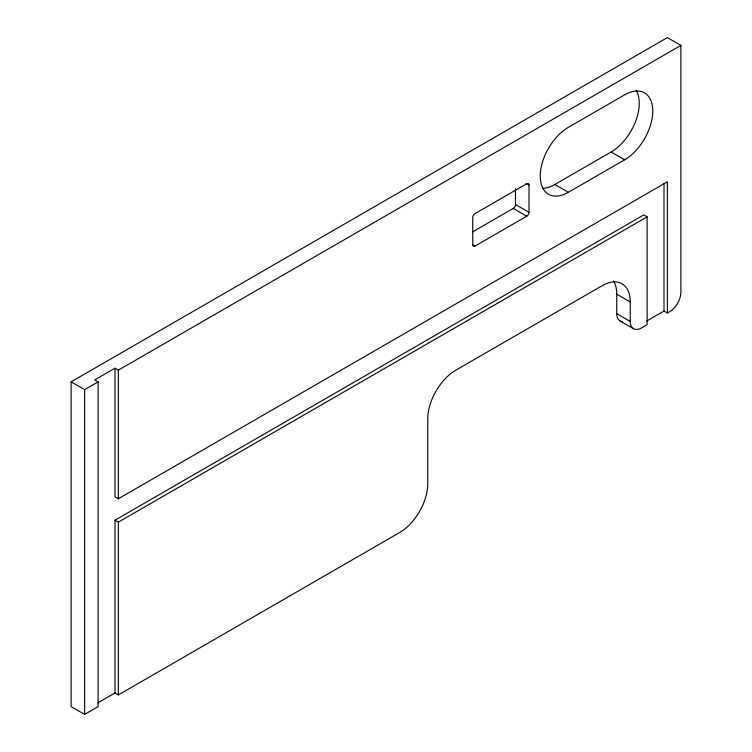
<?xml version="1.0" encoding="UTF-8"?>
<svg xmlns="http://www.w3.org/2000/svg" width="752" height="752" viewBox="0 0 752 752"><rect width="100%" height="100%" fill="white"/><g stroke="black" fill="none" stroke-linecap="round" stroke-linejoin="round"><path stroke-width="1.13" d="M680.88 45.393L118.374 370.153L115 368.207L94.752 379.892L98.127 381.847L98.127 706.607L84.628 714.4L71.12 706.607L71.12 381.847L667.372 37.6L680.88 45.393L680.88 292.218A15.914 9.184 -60 0 1 669.628 311.704L667.372 313.001L663.997 311.046L646.786 320.991M71.12 381.847L84.628 389.639L98.127 381.847M472.66 231.86L513.249 208.426A3.187 1.833 -60 0 0 515.496 204.525L515.496 188.611M542.982 188.301A39.771 22.964 -60 0 0 554.873 184.484L611.122 152.007A39.771 22.964 -60 0 0 636.07 90.127M475.001 246.092L526.748 216.219A3.187 1.833 -60 0 0 529.004 212.318L529.004 185.039A3.187 1.833 -60 0 0 526.748 183.742L475.001 213.615A3.187 1.833 -60 0 0 472.754 217.516L472.754 244.795A3.187 1.833 -60 0 0 475.001 246.092L473.074 244.983M568.38 192.277L624.63 159.8A39.771 22.964 -60 0 0 652.755 111.089A39.771 22.964 -60 0 0 624.63 94.846L568.38 127.323A39.771 22.964 -60 0 0 540.246 176.043A39.771 22.964 -60 0 0 568.38 192.277L554.873 184.484M115 368.207L115 496.809L118.374 498.755L667.372 181.796L667.372 313.001M97.788 702.904L115 692.968L115 520.196L643.75 214.922L647.124 216.867L647.124 324.685L641.503 327.938A15.914 9.184 -60 0 1 630.251 321.442L616.753 313.65L616.753 294.164A39.771 22.964 -60 0 0 613.566 280.994M115 520.196L118.374 522.142L647.124 216.867M115 692.968L118.374 694.914L399.622 532.538A39.771 22.964 -60 0 0 427.747 483.818L427.747 418.873A39.771 22.964 -60 0 1 455.872 370.153L602.126 285.722A39.771 22.964 -60 0 1 630.251 301.956L630.251 321.442M611.122 152.007L624.63 159.8M526.109 183.375L529.004 185.039M515.496 204.525L529.004 212.318M513.249 208.426L526.748 216.219M616.753 294.164L630.251 301.956M620.043 320.935L633.551 328.727M663.997 183.356L663.997 311.046M118.374 370.153L118.374 498.755M118.374 522.142L118.374 694.914M84.628 389.639L84.628 714.4M622.374 321.649A15.914 9.184 -60 0 1 616.753 313.65"/></g></svg>
